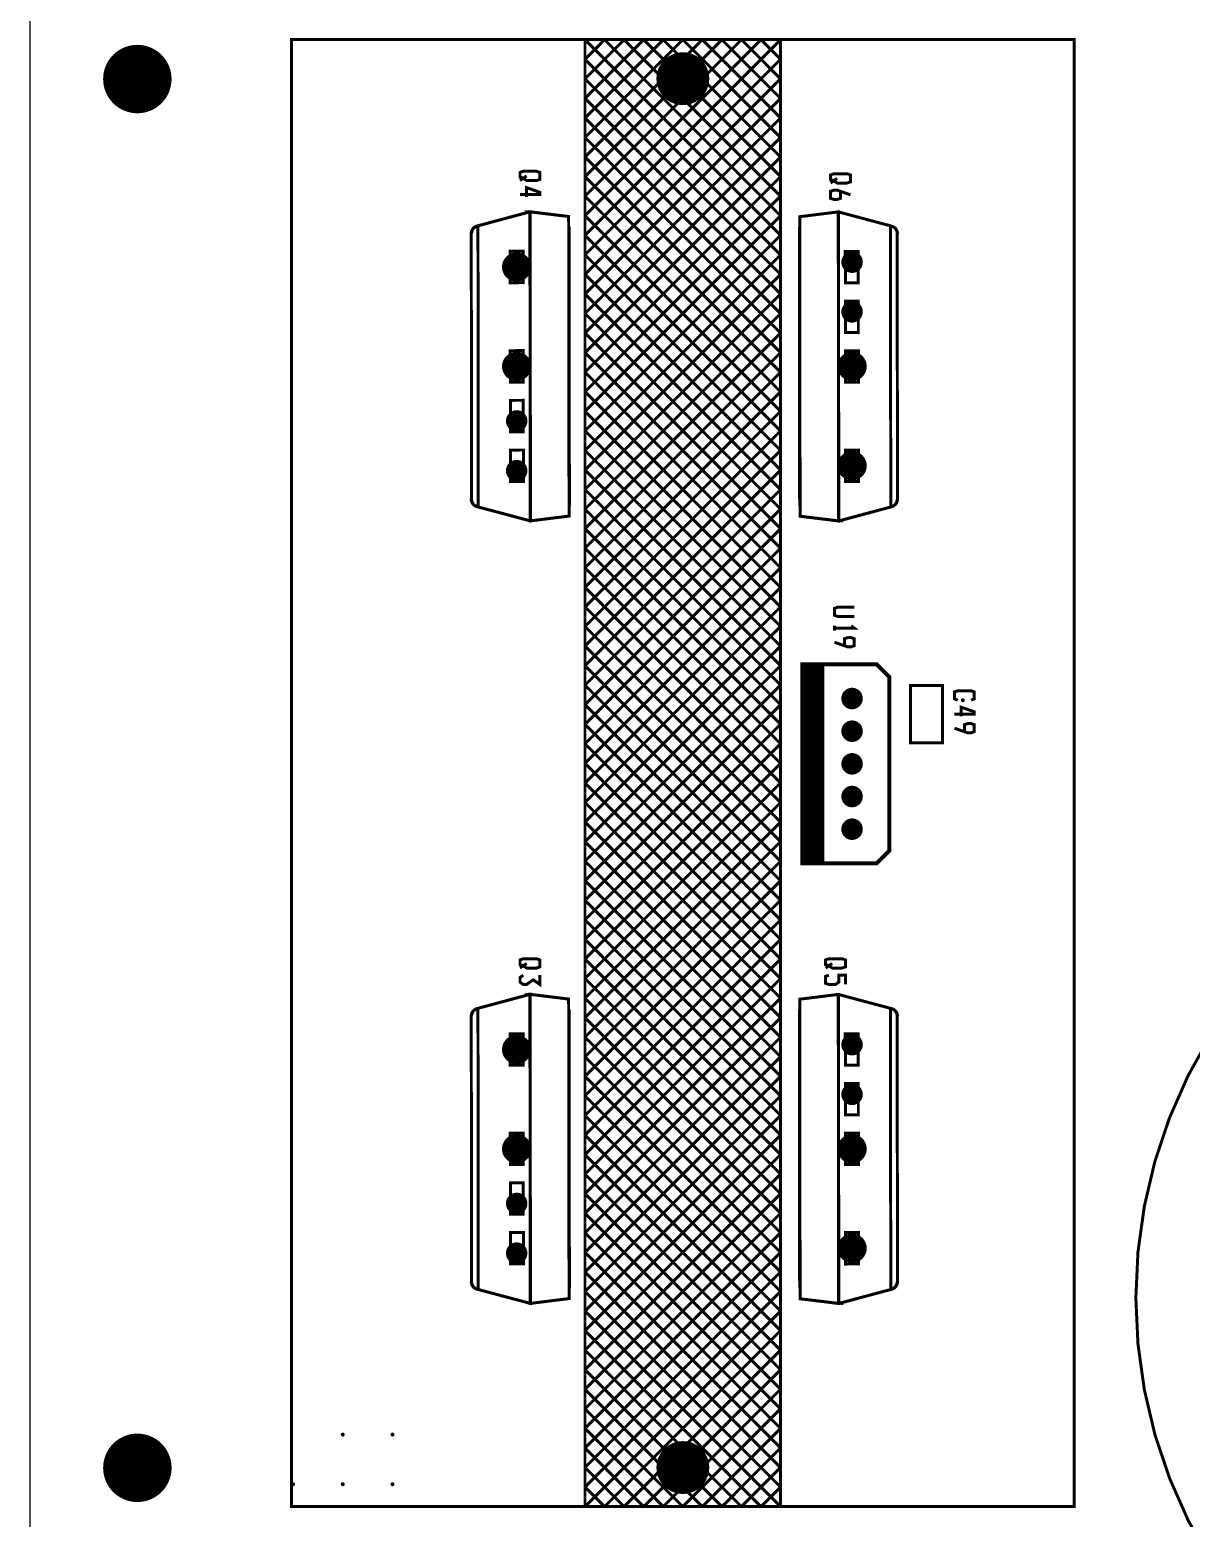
# Model space of a CAD drawing. Extents: x -16 to 352, y -5 to 215.
# Drawn here: x -16 to 43.4, y 33.8 to 109.9 of the extents above; entities that cross this region are included whole.
import ezdxf

# ---------------------------------------------------------------- set-up
doc = ezdxf.new("R2010")
doc.units = 0
doc.header["$MEASUREMENT"] = 0
doc.layers.get('0').update_dxf_attribs({"linetype": 'CONTINUOUS'})
for name, color, linetype in [('25-334-0_DRD', 7, 'CONTINUOUS'), ('25-334-0_SST', 12, 'CONTINUOUS'), ('THRUHOLE_NPT', 8, 'CONTINUOUS'), ('THRUHOLE_TAP', 15, 'CONTINUOUS')]:
    doc.layers.add(name, color=color, linetype=linetype)

# ---------------------------------------------------------------- blocks, each defined once
blk = doc.blocks.new('ROUND_70')
at = {"const_width": 0.0762}
blk.add_lwpolyline([(-0.0381, 0, 1), (0.0381, 0, 1)], format="xyb", close=True, dxfattribs=at)
blk = doc.blocks.new('ROUND_1')
at = {"const_width": 1.75006}
blk.add_lwpolyline([(-0.87503, 0, 1), (0.87503, 0, 1)], format="xyb", close=True, dxfattribs=at)
blk = doc.blocks.new('ROUND_75')
at = {"const_width": 0.10033}
blk.add_lwpolyline([(-0.050164, 0, 1), (0.050164, 0, 1)], format="xyb", close=True, dxfattribs=at)
blk = doc.blocks.new('ROUND_72')
at = {"const_width": 0.7493}
blk.add_lwpolyline([(-0.37465, 0, 1), (0.37465, 0, 1)], format="xyb", close=True, dxfattribs=at)
blk = doc.blocks.new('ROUND_80')
at = {"const_width": 0.54991}
blk.add_lwpolyline([(-0.274954, 0, 1), (0.274954, 0, 1)], format="xyb", close=True, dxfattribs=at)
blk = doc.blocks.new('ROUND_79')
at = {"const_width": 1.35001}
blk.add_lwpolyline([(-0.675004, 0, 1), (0.675004, 0, 1)], format="xyb", close=True, dxfattribs=at)

msp = doc.modelspace()

# ---------------------------------------------------------------- linework, layer by layer
at = {"layer": '25-334-0_DRD'}
msp.add_line((-15.999, 189.36), (-15.999, -4.999), dxfattribs=at)
at = {"layer": '25-334-0_SST'}
for points, const_width in [([(37.384, 109.418), (-2.616, 109.418), (-2.616, 34.417), (37.384, 34.417), (37.384, 109.418)], 0.152), ([(22.382, 109.418), (22.382, 34.417), (12.383, 34.417)], 0.152), ([(12.383, 109.418), (12.383, 34.417)], 0.152), ([(22.382, 109.418), (12.383, 109.418)], 0.152), ([(13.388, 109.418), (12.383, 108.41)], 0.152), ([(14.389, 109.418), (12.383, 107.412)], 0.152), ([(15.39, 109.418), (12.383, 106.411)], 0.152), ([(16.388, 109.418), (12.383, 105.41)], 0.152), ([(17.389, 109.418), (12.383, 104.412)], 0.152), ([(18.39, 109.418), (12.383, 103.411)], 0.152), ([(19.388, 109.418), (12.383, 102.41)], 0.152), ([(20.389, 109.418), (12.383, 101.412)], 0.152), ([(21.389, 109.418), (12.383, 100.411)], 0.152), ([(12.383, 109.41), (22.382, 99.411)], 0.152), ([(22.382, 109.41), (12.383, 99.411)], 0.152), ([(13.376, 109.418), (22.382, 100.411)], 0.152), ([(14.376, 109.418), (22.382, 101.409)], 0.152), ([(15.375, 109.418), (22.382, 102.41)], 0.152), ([(16.375, 109.418), (22.382, 103.411)], 0.152), ([(17.376, 109.418), (22.382, 104.409)], 0.152), ([(18.374, 109.418), (22.382, 105.41)], 0.152), ([(19.375, 109.418), (22.382, 106.411)], 0.152), ([(20.376, 109.418), (22.382, 107.409)], 0.152), ([(21.374, 109.418), (22.382, 108.41)], 0.152), ([(22.382, 108.412), (12.383, 98.412)], 0.152), ([(12.383, 108.41), (22.382, 98.41)], 0.152), ([(12.383, 107.412), (22.382, 97.412)], 0.152), ([(22.382, 107.412), (12.383, 97.412)], 0.152), ([(12.383, 106.411), (22.382, 96.411)], 0.152), ([(22.382, 106.411), (12.383, 96.411)], 0.152), ([(22.382, 105.413), (12.383, 95.413)], 0.152), ([(12.383, 105.41), (22.382, 95.41)], 0.152), ([(12.383, 104.412), (22.382, 94.412)], 0.152), ([(22.382, 104.412), (12.383, 94.412)], 0.152), ([(9.228, 102.685), (9.06, 102.624), (9.06, 102.387), (9.228, 102.329), (9.398, 102.21), (9.906, 102.21), (10.076, 102.268), (10.076, 102.624), (9.906, 102.685), (9.228, 102.685)], 0.152), ([(12.383, 103.411), (22.382, 93.411)], 0.152), ([(22.382, 103.411), (12.383, 93.411)], 0.152), ([(9.398, 102.446), (9.06, 102.21)], 0.152), ([(22.382, 102.413), (12.383, 92.413)], 0.152), ([(12.383, 102.41), (22.382, 92.41)], 0.152), ([(25.103, 102.558), (24.935, 102.497), (24.935, 102.26), (25.103, 102.202), (25.273, 102.083), (25.781, 102.083), (25.951, 102.141), (25.951, 102.497), (25.781, 102.558), (25.103, 102.558)], 0.152), ([(25.273, 102.319), (24.935, 102.083)], 0.152), ([(9.398, 101.371), (9.398, 101.846), (10.076, 101.608), (10.076, 101.491), (9.06, 101.491)], 0.152), ([(22.382, 101.412), (12.383, 91.412)], 0.152), ([(12.383, 101.412), (22.382, 91.412)], 0.152), ([(25.443, 101.658), (25.443, 101.303), (25.273, 101.244), (25.103, 101.244), (24.935, 101.303), (24.935, 101.658), (25.103, 101.719), (25.273, 101.719), (25.951, 101.481)], 0.152), ([(6.863, 99.885), (6.863, 99.88), (6.911, 99.896), (9.566, 100.609), (9.566, 100.614), (9.576, 100.614), (9.576, 100.609), (9.596, 84.813), (9.586, 84.813), (9.566, 100.609), (9.576, 100.609), (9.566, 100.614), (6.863, 99.885), (6.863, 99.88)], 0.152), ([(11.567, 85.057), (9.596, 84.811), (9.596, 84.813), (11.567, 85.057), (11.547, 100.371), (11.547, 100.373), (9.576, 100.614), (9.576, 100.609), (11.547, 100.371)], 0.152), ([(12.383, 100.411), (22.382, 90.411)], 0.152), ([(22.382, 100.411), (12.383, 90.411)], 0.152), ([(23.358, 100.363), (25.329, 100.607), (23.358, 100.363), (23.378, 85.049), (23.378, 85.047), (25.349, 84.806), (25.349, 84.811), (23.378, 85.049)], 0.152), ([(28.059, 85.534), (28.059, 85.537), (28.014, 85.524), (25.357, 84.811), (25.357, 84.806), (25.349, 84.806), (25.349, 84.811), (25.329, 100.607), (25.339, 100.607), (25.357, 84.811), (25.349, 84.811), (25.357, 84.806), (28.059, 85.534), (28.059, 85.54)], 0.152), ([(28.059, 99.88), (28.042, 99.885), (27.993, 99.898), (25.339, 100.607), (28.042, 99.885)], 0.152), ([(6.929, 85.522), (6.911, 99.896)], 0.152), ([(11.585, 86.068), (11.567, 99.36), (11.567, 99.769), (11.547, 99.769)], 0.152), ([(23.36, 99.352), (23.34, 99.352), (23.34, 99.761), (23.358, 99.761)], 0.152), ([(27.993, 99.898), (28.014, 85.524)], 0.152), ([(6.586, 85.921), (6.568, 99.494), (6.568, 99.499)], 0.152), ([(6.568, 99.494), (6.586, 99.499)], 0.152), ([(11.549, 99.36), (11.567, 99.36)], 0.152), ([(22.382, 99.413), (12.383, 89.413)], 0.152), ([(12.383, 99.411), (22.382, 89.411)], 0.152), ([(23.34, 99.352), (23.355, 86.06), (23.358, 85.651), (23.378, 85.651)], 0.152), ([(28.339, 99.499), (28.357, 85.926), (28.357, 85.921)], 0.152), ([(8.56, 97.191), (8.56, 97.49), (8.56, 98.09), (8.56, 98.387), (8.56, 98.392), (8.56, 98.387), (9.22, 98.389), (9.22, 98.392), (9.22, 98.595), (8.56, 98.593), (8.56, 98.392), (9.22, 98.392), (9.22, 98.389), (9.22, 98.09), (8.56, 98.09), (9.22, 98.09), (9.22, 97.49), (9.22, 97.191), (8.56, 97.191), (8.562, 96.99), (9.22, 96.99), (9.22, 97.191)], 0.152), ([(12.383, 98.412), (22.382, 88.412)], 0.152), ([(22.382, 98.412), (12.383, 88.412)], 0.152), ([(25.69, 98.389), (25.69, 98.59), (26.35, 98.59), (26.35, 98.389), (25.69, 98.389), (25.692, 98.245), (25.692, 97.833), (25.692, 97.681), (26.352, 97.681), (26.352, 97.836), (25.692, 97.833)], 0.152), ([(26.35, 98.59), (25.69, 98.59)], 0.152), ([(25.692, 98.245), (26.35, 98.245)], 0.152), ([(26.352, 97.836), (26.35, 98.245), (26.35, 98.389)], 0.152), ([(9.22, 97.49), (8.56, 97.49)], 0.152), ([(12.383, 97.412), (22.382, 87.412)], 0.152), ([(22.382, 97.412), (12.383, 87.412)], 0.152), ([(25.692, 97.676), (26.352, 97.678), (26.352, 96.987), (25.692, 96.985), (25.692, 97.676), (25.692, 97.681)], 0.152), ([(26.352, 97.681), (26.352, 97.678)], 0.152), ([(8.562, 96.99), (8.562, 96.987), (9.22, 96.99)], 0.152), ([(22.382, 96.413), (12.383, 86.413)], 0.152), ([(12.383, 96.411), (22.382, 86.411)], 0.152), ([(26.355, 95.296), (26.355, 95.705), (26.355, 95.849), (26.352, 96.05), (25.695, 96.05), (25.695, 95.849), (25.695, 95.705), (25.695, 95.293), (25.695, 95.141), (26.355, 95.141), (26.355, 95.296), (25.695, 95.293)], 0.152), ([(25.695, 96.05), (26.352, 96.05)], 0.152), ([(25.695, 95.849), (26.355, 95.849)], 0.152), ([(12.383, 95.413), (22.382, 85.413)], 0.152), ([(22.382, 95.413), (12.383, 85.413)], 0.152), ([(25.695, 95.705), (26.355, 95.705)], 0.152), ([(25.695, 95.136), (26.355, 95.138), (26.355, 94.447), (25.695, 94.445), (25.695, 95.136), (25.695, 95.141)], 0.152), ([(26.355, 95.141), (26.355, 95.138)], 0.152), ([(12.383, 94.412), (22.382, 84.412)], 0.152), ([(22.382, 94.412), (12.383, 84.412)], 0.152), ([(9.225, 93.309), (8.565, 93.307), (8.565, 93.312), (8.565, 93.307), (8.567, 93.01), (8.567, 92.41), (8.567, 92.111), (9.228, 92.111), (9.228, 92.41), (9.225, 93.01), (8.567, 93.01), (9.225, 93.01), (9.225, 93.309), (9.225, 93.312), (8.565, 93.312), (8.565, 93.513), (9.225, 93.515), (9.225, 93.312)], 0.152), ([(22.382, 93.414), (12.383, 83.414)], 0.152), ([(12.383, 93.411), (22.382, 83.411)], 0.152), ([(25.697, 93.309), (25.697, 93.51), (26.358, 93.51), (26.358, 93.309)], 0.152), ([(26.358, 93.51), (25.697, 93.51)], 0.152), ([(25.7, 92.111), (26.358, 92.113), (26.358, 92.108), (26.358, 92.113), (26.358, 92.41), (26.358, 93.01), (26.358, 93.309), (25.697, 93.309), (25.697, 93.01), (25.697, 92.41), (25.697, 92.408), (26.358, 92.41), (25.697, 92.41), (25.697, 92.408), (25.7, 92.111), (25.7, 92.108), (26.358, 92.108), (26.36, 91.907), (25.7, 91.905), (25.7, 92.108)], 0.152), ([(25.697, 93.01), (26.358, 93.01)], 0.152), ([(9.228, 92.41), (8.567, 92.41)], 0.152), ([(9.228, 92.111), (9.228, 91.91), (8.567, 91.91), (8.567, 92.111)], 0.152), ([(12.383, 92.413), (22.382, 82.413)], 0.152), ([(22.382, 92.413), (12.383, 82.413)], 0.152), ([(8.567, 91.91), (8.567, 91.907), (9.228, 91.91)], 0.152), ([(12.383, 91.412), (22.382, 81.412)], 0.152), ([(22.382, 91.412), (12.383, 81.412)], 0.152), ([(9.23, 90.282), (8.57, 90.282), (8.57, 90.973), (9.228, 90.975), (9.23, 90.282), (9.23, 90.279)], 0.152), ([(8.57, 90.277), (8.57, 90.282)], 0.152), ([(8.57, 90.124), (8.57, 89.715), (8.57, 89.571), (8.57, 89.37), (8.57, 89.367), (9.23, 89.37), (9.23, 89.571), (9.23, 89.715), (9.23, 90.124), (9.23, 90.279), (8.57, 90.277), (8.57, 90.124), (9.23, 90.124)], 0.152), ([(22.382, 90.414), (12.383, 80.414)], 0.152), ([(12.383, 90.411), (22.382, 80.411)], 0.152), ([(9.23, 89.715), (8.57, 89.715)], 0.152), ([(9.23, 89.571), (8.57, 89.571)], 0.152), ([(9.23, 89.37), (8.57, 89.37)], 0.152), ([(12.383, 89.413), (22.382, 79.413)], 0.152), ([(22.382, 89.413), (12.383, 79.413)], 0.152), ([(9.233, 87.742), (8.572, 87.742), (8.572, 88.433), (9.233, 88.435), (9.233, 87.742), (9.233, 87.739)], 0.152), ([(12.383, 88.412), (22.382, 78.412)], 0.152), ([(22.382, 88.412), (12.383, 78.412)], 0.152), ([(26.363, 88.229), (26.365, 87.93), (26.365, 87.33), (26.365, 87.033), (26.365, 87.028), (26.365, 87.033), (25.705, 87.031), (25.705, 87.028), (25.705, 86.825), (26.365, 86.827), (26.365, 87.028), (25.705, 87.028), (25.705, 87.031), (25.705, 87.328), (25.705, 87.33), (26.365, 87.33), (25.705, 87.328), (25.705, 87.33), (25.705, 87.93), (25.705, 88.229), (26.363, 88.229), (26.363, 88.43), (25.702, 88.43), (25.705, 88.229)], 0.152), ([(26.363, 88.43), (25.702, 88.43)], 0.152), ([(8.572, 87.737), (8.572, 87.742)], 0.152), ([(9.233, 87.031), (9.233, 86.83), (8.575, 86.83), (8.575, 87.031), (9.233, 87.031), (9.233, 87.175), (9.233, 87.584), (9.233, 87.739), (8.572, 87.737), (8.572, 87.584), (9.233, 87.584)], 0.152), ([(8.572, 87.584), (8.572, 87.175), (8.575, 87.031)], 0.152), ([(25.705, 87.93), (26.365, 87.93)], 0.152), ([(9.233, 87.175), (8.572, 87.175)], 0.152), ([(8.575, 86.83), (8.575, 86.827), (9.233, 86.83)], 0.152), ([(22.382, 87.414), (12.383, 77.414)], 0.152), ([(12.383, 87.412), (22.382, 77.412)], 0.152), ([(6.568, 85.926), (6.568, 85.923)], 0.152), ([(11.565, 86.068), (11.585, 86.068), (11.585, 85.659), (11.565, 85.659)], 0.152), ([(12.383, 86.413), (22.382, 76.413)], 0.152), ([(22.382, 86.413), (12.383, 76.413)], 0.152), ([(23.376, 86.06), (23.355, 86.06)], 0.152), ([(28.357, 85.923), (28.339, 85.921)], 0.152), ([(6.863, 85.537), (6.883, 85.534), (6.929, 85.522), (9.586, 84.813), (9.586, 84.811), (6.883, 85.532), (6.883, 85.534)], 0.152), ([(12.383, 85.413), (22.382, 75.413)], 0.152), ([(22.382, 85.413), (12.383, 75.413)], 0.152), ([(28.042, 85.534), (28.042, 85.532)], 0.152), ([(22.382, 84.414), (12.383, 74.414)], 0.152), ([(12.383, 84.412), (22.382, 74.412)], 0.152), ([(12.383, 83.414), (22.382, 73.414)], 0.152), ([(22.382, 83.414), (12.383, 73.414)], 0.152), ([(12.383, 82.413), (22.382, 72.413)], 0.152), ([(22.382, 82.413), (12.383, 72.413)], 0.152), ([(22.382, 81.415), (12.383, 71.415)], 0.152), ([(12.383, 81.412), (22.382, 71.412)], 0.152), ([(12.383, 80.414), (22.382, 70.414)], 0.152), ([(22.382, 80.414), (12.383, 70.414)], 0.152), ([(26.149, 79.929), (25.303, 79.929), (25.133, 79.987), (25.133, 80.343), (25.303, 80.401), (26.149, 80.401)], 0.152), ([(12.383, 79.413), (22.382, 69.413)], 0.152), ([(22.382, 79.413), (12.383, 69.413)], 0.152), ([(25.133, 79.207), (25.133, 79.446)], 0.152), ([(25.133, 79.327), (26.149, 79.327), (25.982, 79.446)], 0.152), ([(22.382, 78.415), (12.383, 68.415)], 0.152), ([(12.383, 78.412), (22.382, 68.412)], 0.152), ([(25.641, 78.43), (25.641, 78.786), (25.811, 78.844), (25.982, 78.844), (26.149, 78.786), (26.149, 78.43), (25.982, 78.369), (25.811, 78.369), (25.133, 78.608)], 0.152), ([(12.383, 77.414), (22.382, 67.414)], 0.152), ([(22.382, 77.414), (12.383, 67.414)], 0.152), ([(23.495, 77.47), (27.305, 77.47), (27.94, 76.835), (27.94, 67.945), (27.305, 67.31), (23.495, 67.31), (23.495, 77.47)], 0.203), ([(24.511, 77.47), (23.495, 77.47), (23.495, 67.31)], 0.203), ([(24.511, 77.379), (23.495, 77.379)], 0.203), ([(24.511, 77.196), (23.495, 77.196)], 0.203), ([(24.511, 77.013), (23.495, 77.013)], 0.203), ([(24.511, 76.83), (23.495, 76.83)], 0.203), ([(23.688, 77.47), (23.688, 67.31)], 0.203), ([(23.871, 77.47), (23.871, 67.31)], 0.203), ([(24.054, 77.47), (24.054, 67.31)], 0.203), ([(24.237, 77.47), (24.237, 67.31)], 0.203), ([(24.42, 77.47), (24.42, 67.31)], 0.203), ([(24.511, 77.47), (24.511, 67.31)], 0.203), ([(24.511, 77.47), (24.511, 67.31)], 0.203), ([(12.383, 76.413), (22.382, 66.413)], 0.152), ([(22.382, 76.413), (12.383, 66.413)], 0.152), ([(24.511, 76.647), (23.495, 76.647)], 0.203), ([(24.511, 76.464), (23.495, 76.464)], 0.203), ([(24.511, 76.281), (23.495, 76.281)], 0.203), ([(24.511, 76.098), (23.495, 76.098)], 0.203), ([(29.02, 76.391), (29.02, 73.469), (30.658, 73.469), (30.658, 76.391), (29.02, 76.391)], 0.152), ([(31.438, 75.651), (31.267, 75.712), (31.267, 76.068), (31.438, 76.126), (32.116, 76.126), (32.283, 76.068), (32.283, 75.712), (32.116, 75.651)], 0.152), ([(22.382, 75.415), (12.383, 65.415)], 0.152), ([(12.383, 75.413), (22.382, 65.413)], 0.152), ([(24.511, 75.916), (23.495, 75.916)], 0.203), ([(24.511, 75.733), (23.495, 75.733)], 0.203), ([(24.511, 75.55), (23.495, 75.55)], 0.203), ([(24.511, 75.367), (23.495, 75.367)], 0.203), ([(31.608, 74.813), (31.608, 75.288), (32.283, 75.052), (32.283, 74.933), (31.267, 74.933)], 0.152), ([(24.511, 75.184), (23.495, 75.184)], 0.203), ([(24.511, 75.001), (23.495, 75.001)], 0.203), ([(24.511, 74.818), (23.495, 74.818)], 0.203), ([(24.511, 74.635), (23.495, 74.635)], 0.203), ([(12.383, 74.414), (22.382, 64.414)], 0.152), ([(22.382, 74.414), (12.383, 64.414)], 0.152), ([(24.511, 74.452), (23.495, 74.452)], 0.203), ([(24.511, 74.27), (23.495, 74.27)], 0.203), ([(24.511, 74.087), (23.495, 74.087)], 0.203), ([(24.511, 73.904), (23.495, 73.904)], 0.203), ([(24.511, 73.721), (23.495, 73.721)], 0.203), ([(31.775, 74.036), (31.775, 74.392), (31.946, 74.45), (32.116, 74.45), (32.283, 74.392), (32.283, 74.036), (32.116, 73.975), (31.946, 73.975), (31.267, 74.214)], 0.152), ([(12.383, 73.414), (22.382, 63.414)], 0.152), ([(22.382, 73.414), (12.383, 63.414)], 0.152), ([(24.511, 73.538), (23.495, 73.538)], 0.203), ([(24.511, 73.355), (23.495, 73.355)], 0.203), ([(24.511, 73.172), (23.495, 73.172)], 0.203), ([(24.511, 72.989), (23.495, 72.989)], 0.203), ([(22.382, 72.415), (12.383, 62.415)], 0.152), ([(12.383, 72.413), (22.382, 62.413)], 0.152), ([(24.511, 72.807), (23.495, 72.807)], 0.203), ([(24.511, 72.624), (23.495, 72.624)], 0.203), ([(24.511, 72.441), (23.495, 72.441)], 0.203), ([(24.511, 72.258), (23.495, 72.258)], 0.203), ([(24.511, 72.075), (23.495, 72.075)], 0.203), ([(24.511, 71.892), (23.495, 71.892)], 0.203), ([(24.511, 71.709), (23.495, 71.709)], 0.203), ([(24.511, 71.526), (23.495, 71.526)], 0.203), ([(12.383, 71.415), (22.382, 61.415)], 0.152), ([(22.382, 71.415), (12.383, 61.415)], 0.152), ([(24.511, 71.344), (23.495, 71.344)], 0.203), ([(24.511, 71.161), (23.495, 71.161)], 0.203), ([(24.511, 70.978), (23.495, 70.978)], 0.203), ([(24.511, 70.795), (23.495, 70.795)], 0.203), ([(12.383, 70.414), (22.382, 60.414)], 0.152), ([(22.382, 70.414), (12.383, 60.414)], 0.152), ([(24.511, 70.612), (23.495, 70.612)], 0.203), ([(24.511, 70.429), (23.495, 70.429)], 0.203), ([(24.511, 70.246), (23.495, 70.246)], 0.203), ([(24.511, 70.063), (23.495, 70.063)], 0.203), ([(22.382, 69.416), (12.383, 59.416)], 0.152), ([(12.383, 69.413), (22.382, 59.413)], 0.152), ([(24.511, 69.88), (23.495, 69.88)], 0.203), ([(24.511, 69.698), (23.495, 69.698)], 0.203), ([(24.511, 69.515), (23.495, 69.515)], 0.203), ([(24.511, 69.332), (23.495, 69.332)], 0.203), ([(24.511, 69.149), (23.495, 69.149)], 0.203), ([(12.383, 68.415), (22.382, 58.415)], 0.152), ([(22.382, 68.415), (12.383, 58.415)], 0.152), ([(24.511, 68.966), (23.495, 68.966)], 0.203), ([(24.511, 68.783), (23.495, 68.783)], 0.203), ([(24.511, 68.6), (23.495, 68.6)], 0.203), ([(24.511, 68.417), (23.495, 68.417)], 0.203), ([(24.511, 68.235), (23.495, 68.235)], 0.203), ([(24.511, 68.052), (23.495, 68.052)], 0.203), ([(24.511, 67.869), (23.495, 67.869)], 0.203), ([(24.511, 67.686), (23.495, 67.686)], 0.203), ([(12.383, 67.414), (22.382, 57.414)], 0.152), ([(22.382, 67.414), (12.383, 57.414)], 0.152), ([(24.511, 67.503), (23.495, 67.503)], 0.203), ([(24.511, 67.31), (23.495, 67.31)], 0.203), ([(22.382, 66.416), (12.383, 56.416)], 0.152), ([(12.383, 66.413), (22.382, 56.413)], 0.152), ([(12.383, 65.415), (22.382, 55.415)], 0.152), ([(22.382, 65.415), (12.383, 55.415)], 0.152), ([(12.383, 64.414), (22.382, 54.414)], 0.152), ([(22.382, 64.414), (12.383, 54.414)], 0.152), ([(22.382, 63.416), (12.383, 53.416)], 0.152), ([(12.383, 63.414), (22.382, 53.414)], 0.152), ([(9.228, 62.426), (9.06, 62.365), (9.06, 62.128), (9.228, 62.07), (9.398, 61.951), (9.906, 61.951), (10.076, 62.009), (10.076, 62.365), (9.906, 62.426), (9.228, 62.426)], 0.152), ([(12.383, 62.415), (22.382, 52.415)], 0.152), ([(22.382, 62.415), (12.383, 52.415)], 0.152), ([(24.849, 62.426), (24.681, 62.365), (24.681, 62.128), (24.849, 62.07), (25.019, 61.951), (25.527, 61.951), (25.697, 62.009), (25.697, 62.365), (25.527, 62.426), (24.849, 62.426)], 0.152), ([(9.398, 62.187), (9.06, 61.951)], 0.152), ([(9.228, 61.587), (9.06, 61.468), (9.06, 61.232), (9.228, 61.112), (9.398, 61.112), (9.736, 61.349), (10.076, 61.112), (10.076, 61.587)], 0.152), ([(25.019, 62.187), (24.681, 61.951)], 0.152), ([(24.849, 61.587), (24.681, 61.526), (24.681, 61.171), (24.849, 61.112), (25.189, 61.112), (25.357, 61.232), (25.357, 61.587), (25.697, 61.587), (25.697, 61.112)], 0.152), ([(12.383, 61.415), (22.382, 51.415)], 0.152), ([(22.382, 61.415), (12.383, 51.415)], 0.152), ([(6.863, 59.88), (6.863, 59.875), (6.911, 59.891), (9.566, 60.604), (9.566, 60.609), (9.576, 60.609), (9.576, 60.604), (9.596, 44.808), (9.586, 44.808), (9.566, 60.604), (9.576, 60.604), (9.566, 60.609), (6.863, 59.88), (6.863, 59.875)], 0.152), ([(11.567, 45.052), (9.596, 44.806), (9.596, 44.808), (11.567, 45.052), (11.547, 60.366), (11.547, 60.368), (9.576, 60.609), (9.576, 60.604), (11.547, 60.366)], 0.152), ([(22.382, 60.416), (12.383, 50.416)], 0.152), ([(12.383, 60.414), (22.382, 50.414)], 0.152), ([(23.358, 60.358), (25.329, 60.602), (23.358, 60.358), (23.378, 45.044), (23.378, 45.042), (25.349, 44.801), (25.349, 44.806), (23.378, 45.044)], 0.152), ([(28.059, 45.529), (28.059, 45.532), (28.014, 45.519), (25.357, 44.806), (25.357, 44.801), (25.349, 44.801), (25.349, 44.806), (25.329, 60.602), (25.339, 60.602), (25.357, 44.806), (25.349, 44.806), (25.357, 44.801), (28.059, 45.529), (28.059, 45.535)], 0.152), ([(28.059, 59.875), (28.042, 59.88), (27.993, 59.893), (25.339, 60.602), (28.042, 59.88)], 0.152), ([(6.586, 45.916), (6.568, 59.489), (6.568, 59.494)], 0.152), ([(6.568, 59.489), (6.586, 59.494)], 0.152), ([(6.929, 45.517), (6.911, 59.891)], 0.152), ([(11.585, 46.063), (11.567, 59.355), (11.567, 59.764), (11.547, 59.764)], 0.152), ([(11.549, 59.355), (11.567, 59.355)], 0.152), ([(12.383, 59.416), (22.382, 49.416)], 0.152), ([(22.382, 59.416), (12.383, 49.416)], 0.152), ([(23.36, 59.347), (23.34, 59.347), (23.34, 59.756), (23.358, 59.756)], 0.152), ([(23.34, 59.347), (23.355, 46.055), (23.358, 45.646), (23.378, 45.646)], 0.152), ([(27.993, 59.893), (28.014, 45.519)], 0.152), ([(28.339, 59.494), (28.357, 45.921), (28.357, 45.916)], 0.152), ([(8.56, 57.186), (8.56, 57.485), (8.56, 58.085), (8.56, 58.382), (8.56, 58.387), (8.56, 58.382), (9.22, 58.384), (9.22, 58.387), (9.22, 58.59), (8.56, 58.588), (8.56, 58.387), (9.22, 58.387), (9.22, 58.384), (9.22, 58.085), (8.56, 58.085), (9.22, 58.085), (9.22, 57.485), (9.22, 57.186), (8.56, 57.186), (8.562, 56.985), (9.22, 56.985), (9.22, 57.186)], 0.152), ([(25.69, 58.384), (25.69, 58.585), (26.35, 58.585), (26.35, 58.384), (25.69, 58.384), (25.692, 58.24), (25.692, 57.828), (25.692, 57.676), (26.352, 57.676), (26.352, 57.831), (25.692, 57.828)], 0.152), ([(26.35, 58.585), (25.69, 58.585)], 0.152), ([(12.383, 58.415), (22.382, 48.415)], 0.152), ([(22.382, 58.415), (12.383, 48.415)], 0.152), ([(25.692, 58.24), (26.35, 58.24)], 0.152), ([(26.352, 57.831), (26.35, 58.24), (26.35, 58.384)], 0.152), ([(9.22, 57.485), (8.56, 57.485)], 0.152), ([(22.382, 57.417), (12.383, 47.417)], 0.152), ([(12.383, 57.414), (22.382, 47.414)], 0.152), ([(25.692, 57.671), (26.352, 57.673), (26.352, 56.982), (25.692, 56.98), (25.692, 57.671), (25.692, 57.676)], 0.152), ([(26.352, 57.676), (26.352, 57.673)], 0.152), ([(8.562, 56.985), (8.562, 56.982), (9.22, 56.985)], 0.152), ([(12.383, 56.416), (22.382, 46.416)], 0.152), ([(22.382, 56.416), (12.383, 46.416)], 0.152), ([(26.355, 55.291), (26.355, 55.7), (26.355, 55.844), (26.352, 56.045), (25.695, 56.045), (25.695, 55.844), (25.695, 55.7), (25.695, 55.288), (25.695, 55.136), (26.355, 55.136), (26.355, 55.291), (25.695, 55.288)], 0.152), ([(25.695, 56.045), (26.352, 56.045)], 0.152), ([(25.695, 55.844), (26.355, 55.844)], 0.152), ([(25.695, 55.7), (26.355, 55.7)], 0.152), ([(12.383, 55.415), (22.382, 45.415)], 0.152), ([(22.382, 55.415), (12.383, 45.415)], 0.152), ([(25.695, 55.131), (26.355, 55.133), (26.355, 54.442), (25.695, 54.44), (25.695, 55.131), (25.695, 55.136)], 0.152), ([(26.355, 55.136), (26.355, 55.133)], 0.152), ([(22.382, 54.417), (12.383, 44.417)], 0.152), ([(12.383, 54.414), (22.382, 44.414)], 0.152), ([(9.225, 53.304), (8.565, 53.302), (8.565, 53.307), (8.565, 53.302), (8.567, 53.005), (8.567, 52.405), (8.567, 52.106), (9.228, 52.106), (9.228, 52.405), (9.225, 53.005), (8.567, 53.005), (9.225, 53.005), (9.225, 53.304), (9.225, 53.307), (8.565, 53.307), (8.565, 53.508), (9.225, 53.51), (9.225, 53.307)], 0.152), ([(12.383, 53.416), (22.382, 43.416)], 0.152), ([(22.382, 53.416), (12.383, 43.416)], 0.152), ([(25.697, 53.304), (25.697, 53.505), (26.358, 53.505), (26.358, 53.304)], 0.152), ([(26.358, 53.505), (25.697, 53.505)], 0.152), ([(25.7, 52.106), (26.358, 52.108), (26.358, 52.103), (26.358, 52.108), (26.358, 52.405), (26.358, 53.005), (26.358, 53.304), (25.697, 53.304), (25.697, 53.005), (25.697, 52.405), (25.697, 52.403), (26.358, 52.405), (25.697, 52.405), (25.697, 52.403), (25.7, 52.106), (25.7, 52.103), (26.358, 52.103), (26.36, 51.902), (25.7, 51.9), (25.7, 52.103)], 0.152), ([(25.697, 53.005), (26.358, 53.005)], 0.152), ([(9.228, 52.405), (8.567, 52.405)], 0.152), ([(9.228, 52.106), (9.228, 51.905), (8.567, 51.905), (8.567, 52.106)], 0.152), ([(8.567, 51.905), (8.567, 51.902), (9.228, 51.905)], 0.152), ([(12.383, 52.415), (22.382, 42.415)], 0.152), ([(22.382, 52.415), (12.383, 42.415)], 0.152), ([(9.23, 50.277), (8.57, 50.277), (8.57, 50.968), (9.228, 50.97), (9.23, 50.277), (9.23, 50.274)], 0.152), ([(22.382, 51.417), (12.383, 41.417)], 0.152), ([(12.383, 51.415), (22.382, 41.415)], 0.152), ([(8.57, 50.272), (8.57, 50.277)], 0.152), ([(8.57, 50.119), (8.57, 49.71), (8.57, 49.566), (8.57, 49.365), (8.57, 49.362), (9.23, 49.365), (9.23, 49.566), (9.23, 49.71), (9.23, 50.119), (9.23, 50.274), (8.57, 50.272), (8.57, 50.119), (9.23, 50.119)], 0.152), ([(12.383, 50.416), (22.382, 40.416)], 0.152), ([(22.382, 50.416), (12.383, 40.416)], 0.152), ([(9.23, 49.71), (8.57, 49.71)], 0.152), ([(9.23, 49.566), (8.57, 49.566)], 0.152), ([(12.383, 49.416), (22.382, 39.416)], 0.152), ([(22.382, 49.416), (12.383, 39.416)], 0.152), ([(9.23, 49.365), (8.57, 49.365)], 0.152), ([(9.233, 47.737), (8.572, 47.737), (8.572, 48.428), (9.233, 48.43), (9.233, 47.737), (9.233, 47.734)], 0.152), ([(22.382, 48.417), (12.383, 38.417)], 0.152), ([(12.383, 48.415), (22.382, 38.415)], 0.152), ([(26.363, 48.224), (26.365, 47.925), (26.365, 47.325), (26.365, 47.028), (26.365, 47.023), (26.365, 47.028), (25.705, 47.026), (25.705, 47.023), (25.705, 46.82), (26.365, 46.822), (26.365, 47.023), (25.705, 47.023), (25.705, 47.026), (25.705, 47.323), (25.705, 47.325), (26.365, 47.325), (25.705, 47.323), (25.705, 47.325), (25.705, 47.925), (25.705, 48.224), (26.363, 48.224), (26.363, 48.425), (25.702, 48.425), (25.705, 48.224)], 0.152), ([(26.363, 48.425), (25.702, 48.425)], 0.152), ([(25.705, 47.925), (26.365, 47.925)], 0.152), ([(8.572, 47.732), (8.572, 47.737)], 0.152), ([(9.233, 47.026), (9.233, 46.825), (8.575, 46.825), (8.575, 47.026), (9.233, 47.026), (9.233, 47.17), (9.233, 47.579), (9.233, 47.734), (8.572, 47.732), (8.572, 47.579), (9.233, 47.579)], 0.152), ([(8.572, 47.579), (8.572, 47.17), (8.575, 47.026)], 0.152), ([(9.233, 47.17), (8.572, 47.17)], 0.152), ([(12.383, 47.417), (22.382, 37.417)], 0.152), ([(22.382, 47.417), (12.383, 37.417)], 0.152), ([(8.575, 46.825), (8.575, 46.822), (9.233, 46.825)], 0.152), ([(12.383, 46.416), (22.382, 36.416)], 0.152), ([(22.382, 46.416), (12.383, 36.416)], 0.152), ([(6.568, 45.921), (6.568, 45.918)], 0.152), ([(11.565, 46.063), (11.585, 46.063), (11.585, 45.654), (11.565, 45.654)], 0.152), ([(23.376, 46.055), (23.355, 46.055)], 0.152), ([(28.357, 45.918), (28.339, 45.916)], 0.152), ([(6.863, 45.532), (6.883, 45.529), (6.929, 45.517), (9.586, 44.808), (9.586, 44.806), (6.883, 45.527), (6.883, 45.529)], 0.152), ([(22.382, 45.418), (12.383, 35.418)], 0.152), ([(12.383, 45.415), (22.382, 35.415)], 0.152), ([(28.042, 45.529), (28.042, 45.527)], 0.152), ([(22.382, 44.417), (12.383, 34.417)], 0.152), ([(12.383, 44.417), (22.382, 34.417)], 0.152), ([(12.383, 43.416), (21.382, 34.417)], 0.152), ([(22.382, 43.416), (13.383, 34.417)], 0.152), ([(12.383, 42.415), (20.381, 34.417)], 0.152), ([(22.382, 42.418), (14.381, 34.417)], 0.152), ([(12.383, 41.417), (19.383, 34.417)], 0.152), ([(22.382, 41.417), (15.382, 34.417)], 0.152), ([(12.383, 40.416), (18.382, 34.417)], 0.152), ([(22.382, 40.416), (16.383, 34.417)], 0.152), ([(12.383, 39.416), (17.381, 34.417)], 0.152), ([(22.382, 39.418), (17.381, 34.417)], 0.152), ([(12.383, 38.417), (16.383, 34.417)], 0.152), ([(22.382, 38.417), (18.382, 34.417)], 0.152), ([(12.383, 37.417), (15.382, 34.417)], 0.152), ([(22.382, 37.417), (19.383, 34.417)], 0.152), ([(12.383, 36.416), (14.381, 34.417)], 0.152), ([(22.382, 36.419), (20.381, 34.417)], 0.152), ([(12.383, 35.418), (13.383, 34.417)], 0.152), ([(22.382, 35.418), (21.382, 34.417)], 0.152)]:
    msp.add_lwpolyline(points, dxfattribs=dict(at, const_width=const_width))
at = {"layer": '25-334-0_SST', "const_width": 0.152}
for points in [[(6.863, 99.885, 0.338991), (6.568, 99.499)], [(6.863, 99.88, 0.338991), (6.568, 99.494)], [(6.883, 99.885, 0.340705), (6.586, 99.499)], [(6.883, 99.885, 0.340705), (6.586, 99.499)], [(28.339, 99.499, 0.340704), (28.042, 99.885)], [(28.357, 99.494, 0.340704), (28.059, 99.88)], [(6.568, 85.923, 0.33899), (6.863, 85.537)], [(6.586, 85.921, 0.340704), (6.883, 85.534)], [(28.042, 85.534, 0.340705), (28.339, 85.921)], [(28.042, 85.532, 0.341153), (28.341, 85.921)], [(28.059, 85.54, 0.338928), (28.357, 85.923)], [(28.059, 85.534, 0.340705), (28.357, 85.921)], [(66.04, 70.584, 0.414214), (40.541, 45.085)], [(6.863, 59.88, 0.338991), (6.568, 59.494)], [(6.863, 59.875, 0.338991), (6.568, 59.489)], [(6.883, 59.88, 0.340705), (6.586, 59.494)], [(6.883, 59.88, 0.340705), (6.586, 59.494)], [(28.339, 59.494, 0.340704), (28.042, 59.88)], [(28.357, 59.489, 0.340704), (28.059, 59.875)], [(6.568, 45.918, 0.33899), (6.863, 45.532)], [(6.586, 45.916, 0.340704), (6.883, 45.529)], [(28.042, 45.529, 0.340705), (28.339, 45.916)], [(28.042, 45.527, 0.341153), (28.341, 45.916)], [(28.059, 45.535, 0.338928), (28.357, 45.918)], [(28.059, 45.529, 0.340705), (28.357, 45.916)], [(40.541, 45.085, 0.414214), (66.04, 19.586)]]:
    msp.add_lwpolyline(points, format="xyb", dxfattribs=at)

# ---------------------------------------------------------------- block references
at = {"layer": '25-334-0_SST'}
for p in [(6.883, 99.885), (23.358, 100.363), (28.339, 99.499), (26.35, 98.59), (26.358, 93.51), (26.363, 88.43), (6.586, 85.921), (11.567, 85.057), (23.358, 60.358), (6.883, 59.88), (28.339, 59.494), (26.35, 58.585), (26.358, 53.505), (26.363, 48.425), (6.586, 45.916), (11.567, 45.052)]:
    msp.add_blockref('ROUND_70', p, dxfattribs=at)
at = {"layer": 'THRUHOLE_NPT'}
for p in [(-10.5, 107.399), (-10.5, 36.401)]:
    msp.add_blockref('ROUND_1', p, dxfattribs=at)
at = {"layer": 'THRUHOLE_TAP'}
for name, p in [('ROUND_79', (17.384, 107.417)), ('ROUND_72', (8.89, 97.79)), ('ROUND_80', (26.035, 98.039)), ('ROUND_80', (26.035, 95.499)), ('ROUND_72', (8.89, 92.71)), ('ROUND_72', (26.035, 92.71)), ('ROUND_80', (8.89, 89.919)), ('ROUND_72', (26.035, 87.63)), ('ROUND_80', (8.89, 87.379)), ('ROUND_80', (26.035, 75.73)), ('ROUND_75', (31.699, 75.641)), ('ROUND_80', (26.035, 74.059)), ('ROUND_80', (26.035, 72.39)), ('ROUND_80', (26.035, 70.719)), ('ROUND_80', (26.035, 69.05)), ('ROUND_72', (8.89, 57.785)), ('ROUND_80', (26.035, 58.034)), ('ROUND_80', (26.035, 55.494)), ('ROUND_72', (8.89, 52.705)), ('ROUND_72', (26.035, 52.705)), ('ROUND_80', (8.89, 49.914)), ('ROUND_72', (26.035, 47.625)), ('ROUND_80', (8.89, 47.374)), ('ROUND_75', (0, 38.1)), ('ROUND_75', (2.54, 38.1)), ('ROUND_79', (17.384, 36.416)), ('ROUND_75', (-2.54, 35.56)), ('ROUND_75', (0, 35.56)), ('ROUND_75', (2.54, 35.56))]:
    msp.add_blockref(name, p, dxfattribs=at)

doc.saveas('drawing.dxf')
